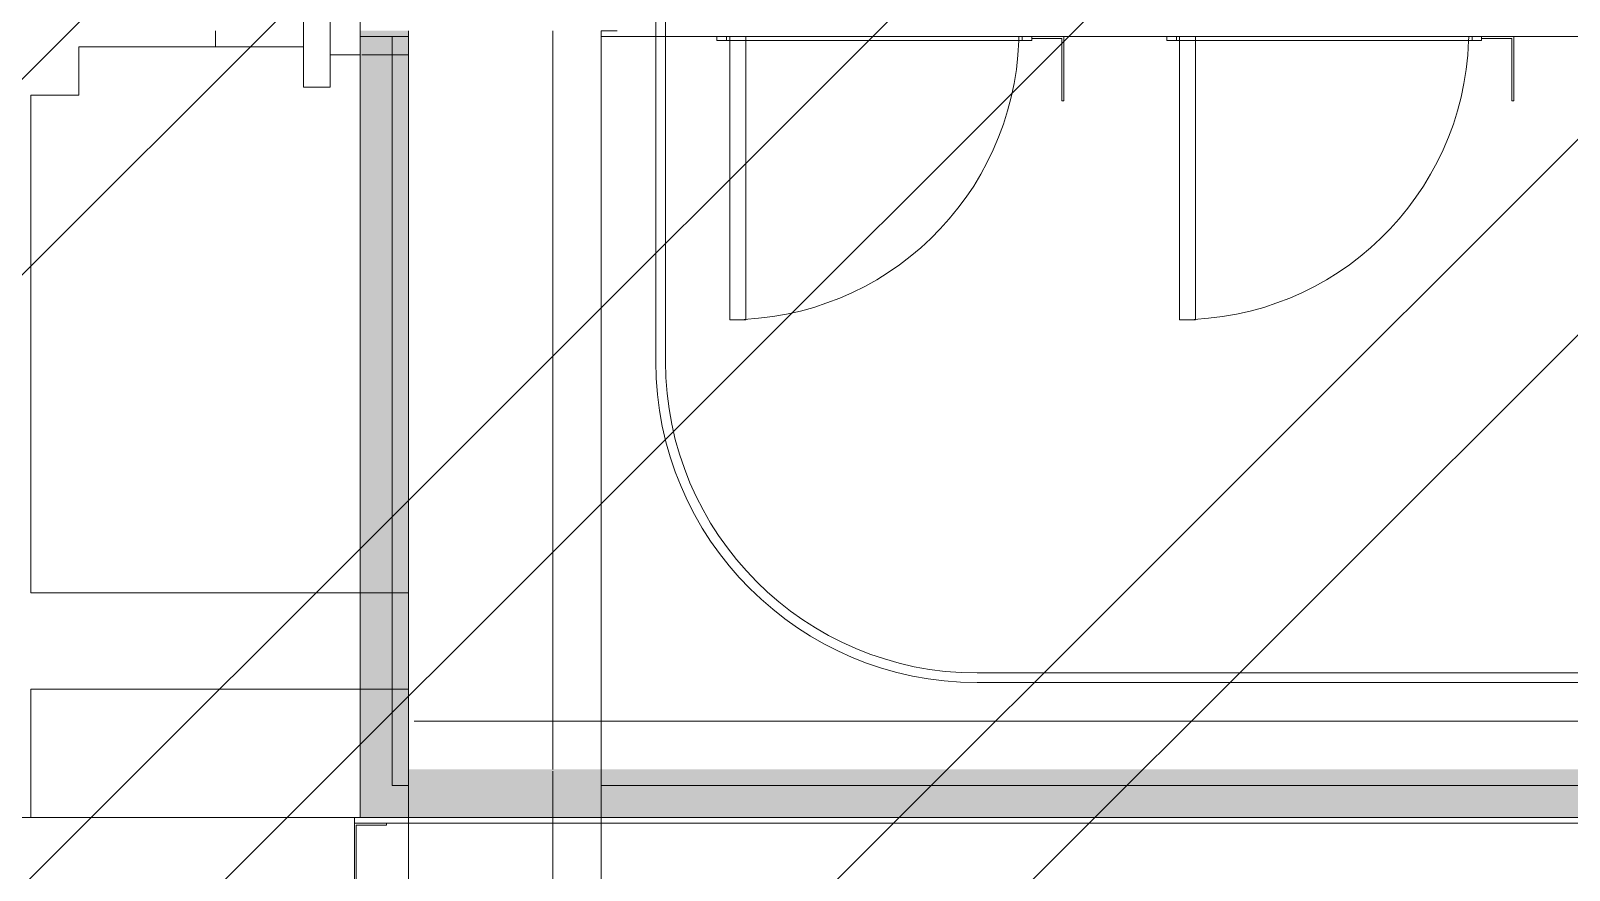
# Model space of a CAD drawing. Header units: millimetres. Extents: x -57519 to 497916, y -349472 to 446842.
# Drawn here: x 310878 to 315665, y 36993 to 39607 of the extents above; entities that cross this region are included whole.
import ezdxf

# ---------------------------------------------------------------- set-up
doc = ezdxf.new("R2010")
doc.units = ezdxf.units.MM
for name, color, linetype, lineweight in [('A-DETL-GENF', 92, 'Continuous', 5), ('A-DOOR', 31, 'Continuous', 5), ('A-FLOR', 192, 'Continuous', 5), ('A-FLOR-HRAL', 11, 'Continuous', 5), ('A-GENM', 13, 'Continuous', 5), ('A-GLAZ-CURT', 52, 'Continuous', 20), ('A-WALL', 113, 'Continuous', 20), ('A-WALL-PATT', 111, 'Continuous', 20)]:
    doc.layers.add(name, color=color, linetype=linetype, lineweight=lineweight)

# ---------------------------------------------------------------- blocks, each defined once
blk = doc.blocks.new('DLN-Single Door__X01_ - _M02_ 900 x 2450 _WH_-16935539-SITE COVERAGE')
at = {"layer": 'A-DOOR'}
for p, q in [((-490, -80), (-490, -68)), ((-490, -80), (-490, -68)), ((-460, -80), (-490, -80)), ((490, -80), (-490, -80)), ((-460, -68), (-460, -80)), ((-460, -68), (-460, -80)), ((-460, -80), (460, -80)), ((-450, -68), (-450, -80)), ((-450, -80), (-450, -950)), ((-400, -80), (-400, -68)), ((-400, -950), (-400, -80)), ((460, -68), (460, -80)), ((460, -80), (460, -68)), ((460, -80), (490, -80)), ((490, -68), (490, -74)), ((490, -68), (490, -80)), ((490, -74), (490, -80)), ((-450, -950), (-400, -950))]:
    blk.add_line(p, q, dxfattribs=at)
for start, end in [(270, 358.0529), (358.0529, 358.8287)]:
    blk.add_arc((-450, -50), 900, start, end, dxfattribs=at)
blk = doc.blocks.new('System Panel - C4 Expanded Metal Mesh-15072669-SITE COVERAGE')
at = {"layer": 'A-GLAZ-CURT', "lineweight": 5}
for p, q in [((62264.3, 39407.1), (62264.3, 39557.5)), ((62264.3, 39557.5), (62689.3, 39557.5)), ((62689.3, 39557.5), (62264.3, 39557.5)), ((62264.3, 39557.5), (62264.3, 39407.1)), ((62689.3, 39557.5), (62963.3, 39557.5)), ((62963.3, 39557.5), (62689.3, 39557.5)), ((63046.3, 39532.5), (63139.3, 39532.5)), ((63139.3, 39532.5), (63046.3, 39532.5)), ((63144.5, 39532.5), (63289.3, 39532.5)), ((63289.3, 39532.5), (63144.5, 39532.5)), ((63289.3, 39532.5), (63289.3, 39407.1)), ((63289.3, 39407.1), (63289.3, 39532.5)), ((62114.3, 37857.5), (62114.3, 39407.1)), ((62114.3, 39407.1), (62264.3, 39407.1)), ((62264.3, 39407.1), (62114.3, 39407.1)), ((62114.3, 39407.1), (62114.3, 37857.5)), ((63289.3, 39407.1), (63289.3, 37857.5)), ((63289.3, 37857.5), (63289.3, 39407.1)), ((62264.3, 37857.5), (62114.3, 37857.5)), ((62114.3, 37857.5), (62264.3, 37857.5)), ((62689.3, 37857.5), (62264.3, 37857.5)), ((62264.3, 37857.5), (62689.3, 37857.5)), ((63139.3, 37857.5), (62689.3, 37857.5)), ((62689.3, 37857.5), (63139.3, 37857.5)), ((63289.3, 37857.5), (63139.3, 37857.5)), ((63139.3, 37857.5), (63289.3, 37857.5))]:
    blk.add_line(p, q, dxfattribs=at)
blk = doc.blocks.new('System Panel - C4 Expanded Metal Mesh-13247623-SITE COVERAGE')
at = {"layer": 'A-GLAZ-CURT', "lineweight": 5}
for p, q in [((62689.3, 39557.5), (62689.3, 39607.5)), ((62689.3, 39607.5), (62689.3, 39557.5)), ((62963.3, 39557.5), (62689.3, 39557.5)), ((62689.3, 39557.5), (62963.3, 39557.5))]:
    blk.add_line(p, q, dxfattribs=at)
blk = doc.blocks.new('Railings 1 - Railings 1-14426586-SITE COVERAGE')
at = {"layer": 'A-FLOR-HRAL'}
for p, q in [((63139.3, 39589.5), (63139.3, 39532.5)), ((63239.3, 39532.5), (63239.3, 39589.5)), ((63139.3, 39532.5), (63139.3, 37857.5)), ((63239.3, 37857.5), (63239.3, 39532.5)), ((63139.3, 37857.5), (63139.3, 37557.5)), ((63239.3, 37557.5), (63239.3, 37857.5)), ((63139.3, 37557.5), (63139.3, 37157.5)), ((63239.3, 37257.5), (63239.3, 37557.5)), ((63289.3, 37257.5), (63239.3, 37257.5)), ((75389.3, 37257.5), (63889.3, 37257.5)), ((63139.3, 37157.5), (63226.7, 37157.5)), ((63228.1, 37157.5), (63289.3, 37157.5)), ((63889.3, 37157.5), (75289.3, 37157.5))]:
    blk.add_line(p, q, dxfattribs=at)
blk = doc.blocks.new('System Panel - C4 Expanded Metal Mesh-16823587-SITE COVERAGE')
at = {"layer": 'A-GLAZ-CURT', "lineweight": 5}
for p, q in [((62114.3, 37157.5), (62114.3, 37557.5)), ((62114.3, 37557.5), (62264.3, 37557.5)), ((62264.3, 37557.5), (62114.3, 37557.5)), ((62114.3, 37557.5), (62114.3, 37157.5)), ((62264.3, 37557.5), (62689.3, 37557.5)), ((62689.3, 37557.5), (62264.3, 37557.5)), ((62689.3, 37557.5), (63139.3, 37557.5)), ((63139.3, 37557.5), (62689.3, 37557.5)), ((63139.3, 37557.5), (63289.3, 37557.5)), ((63289.3, 37557.5), (63139.3, 37557.5)), ((63289.3, 37557.5), (63289.3, 37157.5)), ((63289.3, 37157.5), (63289.3, 37557.5)), ((62114.3, 36531.5), (62114.3, 36556.5)), ((62114.3, 36556.5), (62114.3, 36531.5)), ((62114.3, 35857.5), (62114.3, 36531.5)), ((62114.3, 36531.5), (62114.3, 35857.5)), ((62264.3, 35857.5), (62114.3, 35857.5)), ((62114.3, 35857.5), (62264.3, 35857.5)), ((62689.3, 35857.5), (62264.3, 35857.5)), ((62264.3, 35857.5), (62689.3, 35857.5)), ((63139.3, 35857.5), (62689.3, 35857.5)), ((62689.3, 35857.5), (63139.3, 35857.5)), ((63289.3, 35857.5), (63139.3, 35857.5)), ((63139.3, 35857.5), (63289.3, 35857.5))]:
    blk.add_line(p, q, dxfattribs=at)
blk = doc.blocks.new('Signage - Breat Feeding Room - Type 1-17075818-SITE COVERAGE')
at = {"layer": 'A-GENM'}
for p, q in [((25, -9), (25, -15)), ((25, -15), (119, -15)), ((119, -15), (119, -209)), ((125, -209), (125, -9)), ((119, -209), (125, -209))]:
    blk.add_line(p, q, dxfattribs=at)
blk = doc.blocks.new('Signage - Baby Room - Type 1-17073098-SITE COVERAGE')
at = {"layer": 'A-GENM'}
for p, q in [((25, -9), (25, -15)), ((25, -15), (119, -15)), ((119, -15), (119, -209)), ((125, -209), (125, -9)), ((119, -209), (125, -209))]:
    blk.add_line(p, q, dxfattribs=at)
blk = doc.blocks.new('Signage - Function Room - Type 1-17192455-SITE COVERAGE')
at = {"layer": 'A-GENM'}
for p, q in [((225, -9), (125, -9)), ((125, -9), (125, -1009)), ((131, -1009), (131, -15)), ((131, -15), (225, -15)), ((225, -15), (225, -9)), ((125, -1009), (131, -1009))]:
    blk.add_line(p, q, dxfattribs=at)

msp = doc.modelspace()

# ---------------------------------------------------------------- hatches: boundary and pattern name
at = {"layer": 'A-DETL-GENF'}
h = msp.add_hatch(dxfattribs=at)
h.set_pattern_fill('FP_40', color=250, style=0, pattern_type=2)
h.set_pattern_definition([(45, (248763.4, 0), (-1257.236, 1257.236), []), (45, (248763.4, 1905), (-1257.236, 1257.236), [])])
h.paths.add_polyline_path([(325750.1, -8642.5), (328562.7, -8642.5), (328562.7, 4657.5), (341312.7, 4657.5), (341312.7, 30557.5), (342712.7, 30557.5), (342712.7, 48907.7), (339962.7, 48907.7), (339962.7, 52157.5), (338962.7, 52157.5), (338962.7, 53757.5), (297512.7, 53757.5), (297512.7, 52247.5), (286277.7, 52247.5), (286277.7, 34407.5), (285902.7, 34407.5), (285902.7, 7407.5), (286277.7, 7407.5), (286277.7, -2267.5), (315555.2, -2267.5), (315555.2, -8642.5), (321257.1, -8642.5)], flags=0)
at = {"layer": 'A-WALL-PATT', "lineweight": 5, "transparency": 33554560}
for points in [[(311990.2, 37307.5), (312052.7, 37307.5), (312052.7, 39607.5), (311902.7, 39607.5), (311902.7, 37307.5)], [(316764, 37157.5), (324052.7, 37157.5), (324052.7, 37307.5), (311902.7, 37307.5), (311902.7, 37157.5), (314517.5, 37157.5)]]:
    msp.add_hatch(color=253, dxfattribs=at).paths.add_polyline_path(points, flags=0)

# ---------------------------------------------------------------- linework, layer by layer
at = {"layer": 'A-FLOR'}
for p, q in [((311902.7, 42632.5), (311902.7, 37157.5)), ((312052.7, 39607.5), (312052.7, 31607.5)), ((312702.7, 39607.5), (312652.7, 39607.5)), ((312652.7, 39607.5), (312652.7, 33732.5)), ((312652.7, 31607.5), (312652.7, 39607.5)), ((312002.7, 37307.5), (312002.7, 37257.5)), ((312052.7, 37157.5), (301552.7, 37157.5)), ((311902.7, 37157.5), (304952.7, 37157.5)), ((312052.7, 37157.5), (312052.7, 36557.5))]:
    msp.add_line(p, q, dxfattribs=at)
at = {"layer": 'A-WALL', "lineweight": 18}
for p, q in [((312822.7, 42702.4), (312822.7, 38577.5)), ((312852.7, 38577.5), (312852.7, 42702.4)), ((324036.5, 37607.5), (313822.7, 37607.5)), ((313822.7, 37577.5), (324036.5, 37577.5)), ((324052.7, 37457.5), (312070.7, 37457.5)), ((311884.7, 37157.5), (311884.7, 37139.5)), ((324052.7, 37157.5), (311902.7, 37157.5)), ((311984.7, 37139.5), (324034.7, 37139.5))]:
    msp.add_line(p, q, dxfattribs=at)
at = {"layer": 'A-WALL', "lineweight": 5}
for p, q in [((311726.7, 39431.5), (311726.7, 40500.5)), ((311809.7, 40500.5), (311809.7, 39431.5)), ((312502.7, 37307.5), (312502.7, 39607.5)), ((312052.7, 39589.5), (311904, 39589.5)), ((327634.4, 39589.5), (312652.7, 39589.5)), ((311809.7, 39431.5), (311726.7, 39431.5)), ((312502.7, 34332.5), (312502.7, 37301.9))]:
    msp.add_line(p, q, dxfattribs=at)
at = {"layer": 'A-WALL', "lineweight": 18}
for radius in [1000, 970]:
    msp.add_arc((313822.7, 38577.5), radius, 180, 270, dxfattribs=at)

# ---------------------------------------------------------------- block references
at = {"layer": 'A-DOOR'}
for p in [(313502.7, 39657.5), (314902.7, 39657.5)]:
    msp.add_blockref('DLN-Single Door__X01_ - _M02_ 900 x 2450 _WH_-16935539-SITE COVERAGE', p, dxfattribs=at)
at = {"layer": 'A-FLOR-HRAL'}
msp.add_blockref('Railings 1 - Railings 1-14426586-SITE COVERAGE', (248763.4, 0), dxfattribs=at)
at = {"layer": 'A-GENM'}
for name, p in [('Signage - Breat Feeding Room - Type 1-17075818-SITE COVERAGE', (313967.7, 39598.5)), ('Signage - Baby Room - Type 1-17073098-SITE COVERAGE', (315367.7, 39598.5)), ('Signage - Function Room - Type 1-17192455-SITE COVERAGE', (311759.7, 37148.5))]:
    msp.add_blockref(name, p, dxfattribs=at)
at = {"layer": 'A-GLAZ-CURT', "lineweight": 5}
for name in ['System Panel - C4 Expanded Metal Mesh-13247623-SITE COVERAGE', 'System Panel - C4 Expanded Metal Mesh-15072669-SITE COVERAGE', 'System Panel - C4 Expanded Metal Mesh-16823587-SITE COVERAGE']:
    msp.add_blockref(name, (248763.4, 0), dxfattribs=at)

doc.saveas('drawing.dxf')
